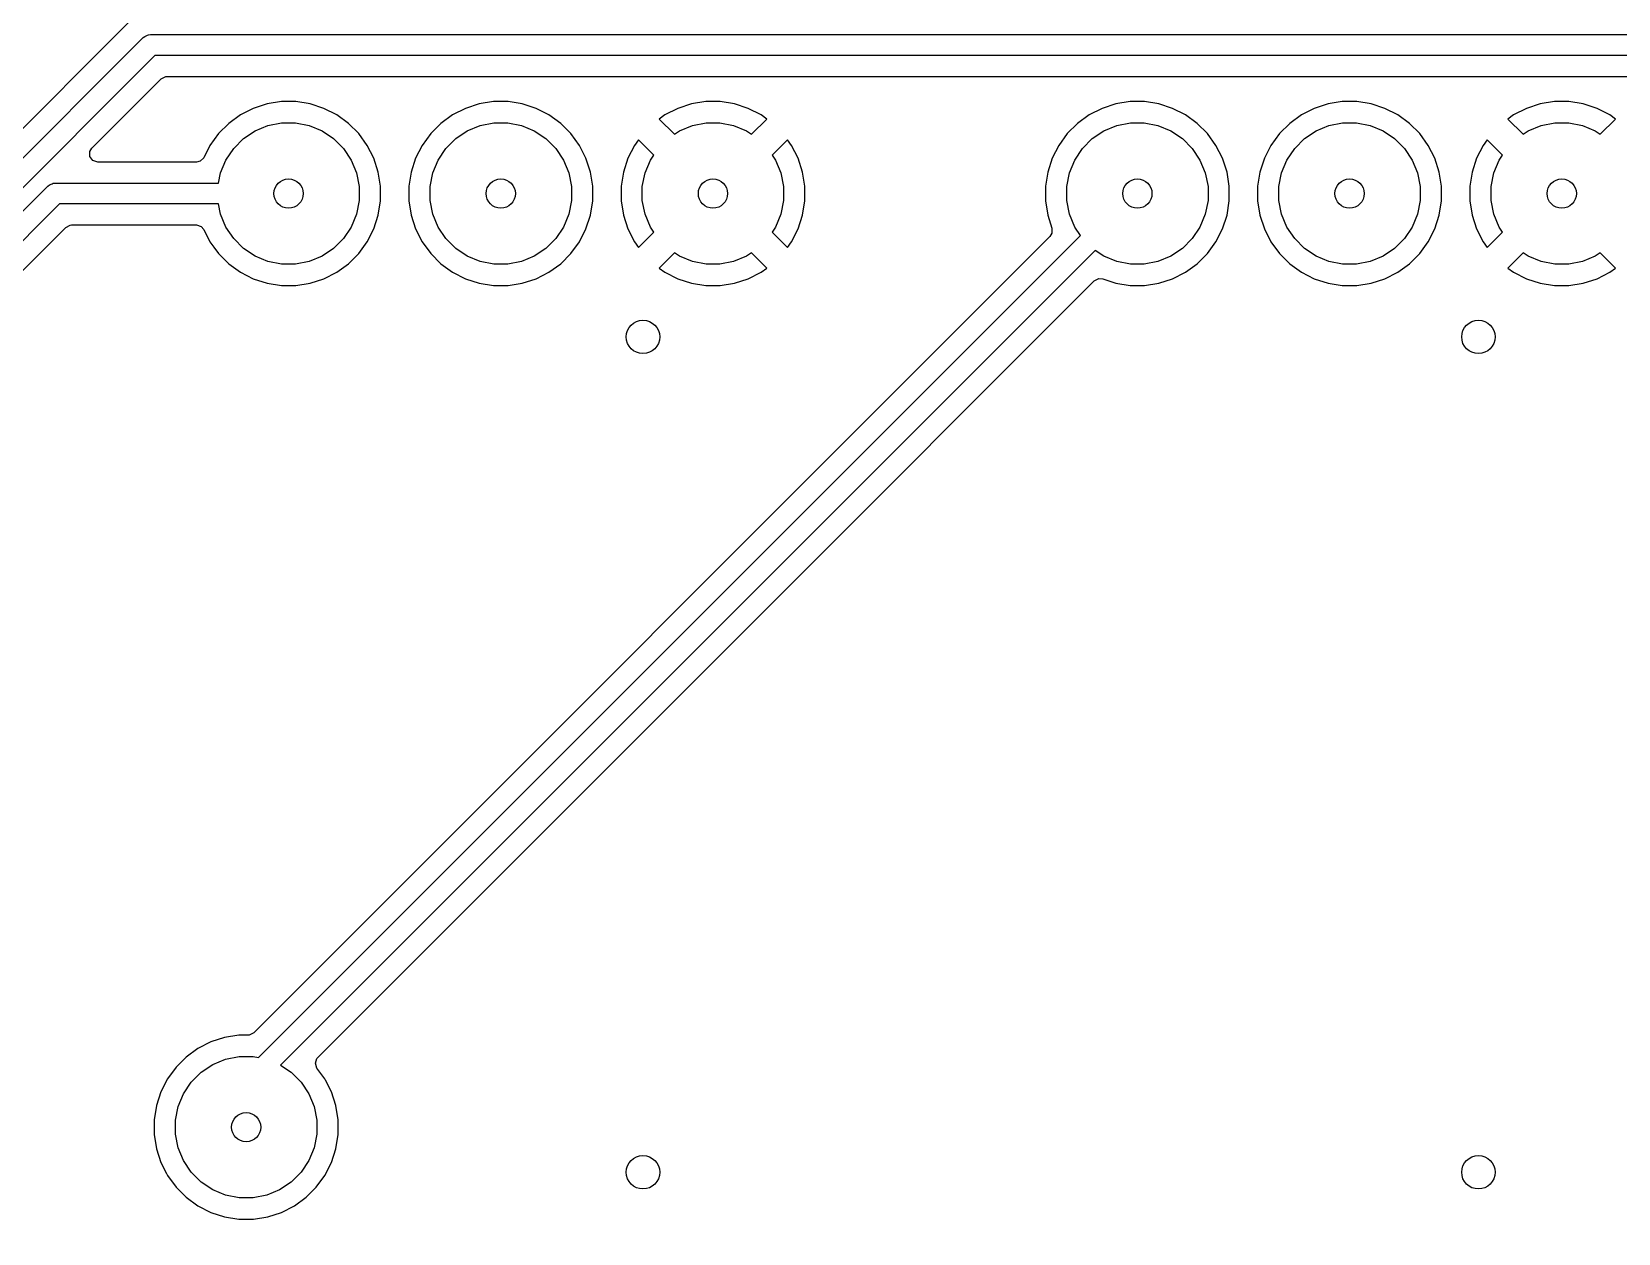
# Model space of a CAD drawing. Extents: x 0 to 130, y -140 to 0.
# Drawn here: x 60.18 to 79.17, y -90.73 to -76.35 of the extents above; entities that cross this region are included whole.
import ezdxf

# ---------------------------------------------------------------- set-up
doc = ezdxf.new("R2010")
doc.units = 0
doc.layers.add('BLACK', color=7, linetype='CONTINUOUS')

msp = doc.modelspace()

# ---------------------------------------------------------------- linework, layer by layer
at = {"layer": 'BLACK', "linetype": 'CONTINUOUS'}
for p, q in [((61.375041, -76.205526), (47.595063, -89.985504)), ((47.669828, -90.265), (61.517216, -76.417612)), ((61.517216, -76.417612), (61.536152, -76.402071)), ((61.536152, -76.402071), (61.536158, -76.402066)), ((61.536158, -76.402066), (61.568019, -76.388868)), ((61.568019, -76.388868), (61.581217, -76.383402)), ((61.581217, -76.383402), (61.581218, -76.383402)), ((61.581218, -76.383402), (61.605604, -76.381)), ((61.605604, -76.381), (97.294, -76.381)), ((61.65738, -76.631), (47.809992, -90.478388)), ((97.242224, -76.631), (61.65738, -76.631)), ((60.903145, -77.739496), (61.732145, -76.910496)), ((61.732145, -76.910496), (61.786662, -76.882719)), ((61.786662, -76.882719), (61.802149, -76.8815)), ((61.802149, -76.8815), (97.097455, -76.8815)), ((62.835558, -77.264125), (62.681214, -77.342766)), ((62.835561, -77.264123), (62.835558, -77.264125)), ((63.000293, -77.210598), (62.835561, -77.264123)), ((63.000297, -77.210597), (63.000293, -77.210598)), ((63.171386, -77.1835), (63.000297, -77.210597)), ((63.171389, -77.1835), (63.171386, -77.1835)), ((63.344611, -77.1835), (63.171389, -77.1835)), ((63.344614, -77.1835), (63.344611, -77.1835)), ((63.515702, -77.210597), (63.344614, -77.1835)), ((63.515706, -77.210598), (63.515702, -77.210597)), ((63.680438, -77.264123), (63.515706, -77.210598)), ((63.680441, -77.264125), (63.680438, -77.264123)), ((63.834785, -77.342766), (63.680441, -77.264125)), ((65.375558, -77.264125), (65.221214, -77.342766)), ((65.375561, -77.264123), (65.375558, -77.264125)), ((65.540293, -77.210598), (65.375561, -77.264123)), ((65.540297, -77.210597), (65.540293, -77.210598)), ((65.711386, -77.1835), (65.540297, -77.210597)), ((65.711389, -77.1835), (65.711386, -77.1835)), ((65.884611, -77.1835), (65.711389, -77.1835)), ((65.884614, -77.1835), (65.884611, -77.1835)), ((66.055702, -77.210597), (65.884614, -77.1835)), ((66.055706, -77.210598), (66.055702, -77.210597)), ((66.220438, -77.264123), (66.055706, -77.210598)), ((66.220441, -77.264125), (66.220438, -77.264123)), ((66.374785, -77.342766), (66.220441, -77.264125)), ((67.915751, -77.264588), (67.761473, -77.343196)), ((68.08042, -77.211084), (67.915751, -77.264588)), ((68.251425, -77.184), (68.08042, -77.211084)), ((68.424575, -77.184), (68.251425, -77.184)), ((68.595579, -77.211084), (68.424575, -77.184)), ((68.760248, -77.264588), (68.595579, -77.211084)), ((68.914523, -77.343195), (68.760248, -77.264588)), ((72.995558, -77.264125), (72.841214, -77.342766)), ((72.995561, -77.264123), (72.995558, -77.264125)), ((73.160293, -77.210598), (72.995561, -77.264123)), ((73.160297, -77.210597), (73.160293, -77.210598)), ((73.331386, -77.1835), (73.160297, -77.210597)), ((73.331389, -77.1835), (73.331386, -77.1835)), ((73.504611, -77.1835), (73.331389, -77.1835)), ((73.504614, -77.1835), (73.504611, -77.1835)), ((73.675702, -77.210597), (73.504614, -77.1835)), ((73.675706, -77.210598), (73.675702, -77.210597)), ((73.840438, -77.264123), (73.675706, -77.210598)), ((73.840441, -77.264125), (73.840438, -77.264123)), ((73.994785, -77.342766), (73.840441, -77.264125)), ((75.535558, -77.264125), (75.381214, -77.342766)), ((75.535561, -77.264123), (75.535558, -77.264125)), ((75.700293, -77.210598), (75.535561, -77.264123)), ((75.700297, -77.210597), (75.700293, -77.210598)), ((75.871386, -77.1835), (75.700297, -77.210597)), ((75.871389, -77.1835), (75.871386, -77.1835)), ((76.044611, -77.1835), (75.871389, -77.1835)), ((76.044614, -77.1835), (76.044611, -77.1835)), ((76.215702, -77.210597), (76.044614, -77.1835)), ((76.215706, -77.210598), (76.215702, -77.210597)), ((76.380438, -77.264123), (76.215706, -77.210598)), ((76.380441, -77.264125), (76.380438, -77.264123)), ((76.534785, -77.342766), (76.380441, -77.264125)), ((78.075751, -77.264588), (77.921473, -77.343196)), ((78.24042, -77.211084), (78.075751, -77.264588)), ((78.411425, -77.184), (78.24042, -77.211084)), ((78.584575, -77.184), (78.411425, -77.184)), ((78.755579, -77.211084), (78.584575, -77.184)), ((78.920248, -77.264588), (78.755579, -77.211084)), ((79.074523, -77.343195), (78.920248, -77.264588)), ((62.541073, -77.444585), (62.418585, -77.567073)), ((62.681214, -77.342766), (62.541073, -77.444585)), ((62.857313, -77.534367), (63.011258, -77.470601)), ((63.011258, -77.470601), (63.174685, -77.438093)), ((63.174685, -77.438093), (63.341315, -77.438093)), ((63.341315, -77.438093), (63.504742, -77.470601)), ((63.504742, -77.470601), (63.658687, -77.534367)), ((63.834787, -77.342767), (63.834785, -77.342766)), ((63.834788, -77.342768), (63.834787, -77.342767)), ((63.974928, -77.444586), (63.834788, -77.342768)), ((64.097414, -77.567072), (63.974928, -77.444586)), ((65.081073, -77.444585), (64.958585, -77.567073)), ((65.221214, -77.342766), (65.081073, -77.444585)), ((65.397313, -77.534367), (65.551258, -77.470601)), ((65.551258, -77.470601), (65.714685, -77.438093)), ((65.714685, -77.438093), (65.881315, -77.438093)), ((65.881315, -77.438093), (66.044742, -77.470601)), ((66.044742, -77.470601), (66.198687, -77.534367)), ((66.374787, -77.342767), (66.374785, -77.342766)), ((66.374788, -77.342768), (66.374787, -77.342767)), ((66.514928, -77.444586), (66.374788, -77.342768)), ((66.637414, -77.567072), (66.514928, -77.444586)), ((67.761473, -77.343196), (67.693829, -77.392341)), ((67.693829, -77.392341), (67.876493, -77.575005)), ((67.937313, -77.534367), (68.091258, -77.470601)), ((68.091258, -77.470601), (68.254685, -77.438093)), ((68.254685, -77.438093), (68.421315, -77.438093)), ((68.421315, -77.438093), (68.584742, -77.470601)), ((68.584742, -77.470601), (68.738687, -77.534367)), ((68.799505, -77.575004), (68.982169, -77.392341)), ((68.982169, -77.392341), (68.914523, -77.343195)), ((72.701073, -77.444585), (72.578585, -77.567073)), ((72.841214, -77.342766), (72.701073, -77.444585)), ((73.017313, -77.534367), (73.171258, -77.470601)), ((73.171258, -77.470601), (73.334685, -77.438093)), ((73.334685, -77.438093), (73.501315, -77.438093)), ((73.501315, -77.438093), (73.664742, -77.470601)), ((73.664742, -77.470601), (73.818687, -77.534367)), ((73.994787, -77.342767), (73.994785, -77.342766)), ((73.994788, -77.342768), (73.994787, -77.342767)), ((74.134928, -77.444586), (73.994788, -77.342768)), ((74.257414, -77.567072), (74.134928, -77.444586)), ((75.241073, -77.444585), (75.118585, -77.567073)), ((75.381214, -77.342766), (75.241073, -77.444585)), ((75.557313, -77.534367), (75.711258, -77.470601)), ((75.711258, -77.470601), (75.874685, -77.438093)), ((75.874685, -77.438093), (76.041315, -77.438093)), ((76.041315, -77.438093), (76.204742, -77.470601)), ((76.204742, -77.470601), (76.358687, -77.534367)), ((76.534787, -77.342767), (76.534785, -77.342766)), ((76.534788, -77.342768), (76.534787, -77.342767)), ((76.674928, -77.444586), (76.534788, -77.342768)), ((76.797414, -77.567072), (76.674928, -77.444586)), ((77.921473, -77.343196), (77.853829, -77.392341)), ((77.853829, -77.392341), (78.036493, -77.575005)), ((78.097313, -77.534367), (78.251258, -77.470601)), ((78.251258, -77.470601), (78.414685, -77.438093)), ((78.414685, -77.438093), (78.581315, -77.438093)), ((78.581315, -77.438093), (78.744742, -77.470601)), ((78.744742, -77.470601), (78.898687, -77.534367)), ((78.959505, -77.575004), (79.142169, -77.392341)), ((79.142169, -77.392341), (79.074523, -77.343195)), ((62.418585, -77.567073), (62.316766, -77.707213)), ((62.600941, -77.744766), (62.718766, -77.626941)), ((62.718766, -77.626941), (62.857313, -77.534367)), ((63.658687, -77.534367), (63.797234, -77.626941)), ((63.797234, -77.626941), (63.915059, -77.744766)), ((64.199232, -77.707212), (64.097414, -77.567072)), ((64.958585, -77.567073), (64.856766, -77.707214)), ((65.140941, -77.744766), (65.258766, -77.626941)), ((65.258766, -77.626941), (65.397313, -77.534367)), ((66.198687, -77.534367), (66.337234, -77.626941)), ((66.337234, -77.626941), (66.455059, -77.744766)), ((66.739232, -77.707212), (66.637414, -77.567072)), ((67.44634, -77.639829), (67.397196, -77.707473)), ((67.629005, -77.822493), (67.44634, -77.639829)), ((67.876493, -77.575005), (67.937313, -77.534367)), ((68.738687, -77.534367), (68.799505, -77.575004)), ((69.229657, -77.639829), (69.046993, -77.822491)), ((69.278801, -77.707471), (69.229657, -77.639829)), ((72.578585, -77.567073), (72.476766, -77.707214)), ((72.760941, -77.744766), (72.878766, -77.626941)), ((72.878766, -77.626941), (73.017313, -77.534367)), ((73.818687, -77.534367), (73.957234, -77.626941)), ((73.957234, -77.626941), (74.075059, -77.744766)), ((74.359232, -77.707212), (74.257414, -77.567072)), ((75.118585, -77.567073), (75.016766, -77.707214)), ((75.300941, -77.744766), (75.418766, -77.626941)), ((75.418766, -77.626941), (75.557313, -77.534367)), ((76.358687, -77.534367), (76.497234, -77.626941)), ((76.497234, -77.626941), (76.615059, -77.744766)), ((76.899232, -77.707212), (76.797414, -77.567072)), ((77.60634, -77.639829), (77.557196, -77.707473)), ((77.789005, -77.822493), (77.60634, -77.639829)), ((78.036493, -77.575005), (78.097313, -77.534367)), ((78.898687, -77.534367), (78.959505, -77.575004)), ((60.878994, -77.778907), (60.903145, -77.739496)), ((60.878994, -77.840093), (60.878994, -77.778907)), ((60.914958, -77.889593), (60.878994, -77.840093)), ((62.24175, -77.854445), (62.198486, -77.897709)), ((62.316766, -77.707213), (62.24175, -77.854445)), ((62.508367, -77.883313), (62.600941, -77.744766)), ((63.915059, -77.744766), (64.007633, -77.883313)), ((64.277873, -77.861555), (64.199232, -77.707212)), ((64.277873, -77.861557), (64.277873, -77.861555)), ((64.277874, -77.861558), (64.277873, -77.861557)), ((64.277876, -77.861561), (64.277874, -77.861558)), ((64.331401, -78.026293), (64.277876, -77.861561)), ((64.778123, -77.861561), (64.724598, -78.026293)), ((64.778125, -77.861558), (64.778123, -77.861561)), ((64.856766, -77.707214), (64.778125, -77.861558)), ((65.048367, -77.883313), (65.140941, -77.744766)), ((66.455059, -77.744766), (66.547633, -77.883313)), ((66.817873, -77.861555), (66.739232, -77.707212)), ((66.817873, -77.861557), (66.817873, -77.861555)), ((66.817874, -77.861558), (66.817873, -77.861557)), ((66.817876, -77.861561), (66.817874, -77.861558)), ((66.871401, -78.026293), (66.817876, -77.861561)), ((67.318588, -77.861751), (67.265084, -78.02642)), ((67.397196, -77.707473), (67.318588, -77.861751)), ((67.588367, -77.883313), (67.629005, -77.822493)), ((69.046993, -77.822491), (69.087633, -77.883313)), ((69.278804, -77.707475), (69.278801, -77.707471)), ((69.357411, -77.861751), (69.278804, -77.707475)), ((69.410915, -78.02642), (69.357411, -77.861751)), ((72.398123, -77.861561), (72.344598, -78.026293)), ((72.398125, -77.861558), (72.398123, -77.861561)), ((72.476766, -77.707214), (72.398125, -77.861558)), ((72.668367, -77.883313), (72.760941, -77.744766)), ((74.075059, -77.744766), (74.167633, -77.883313)), ((74.437873, -77.861555), (74.359232, -77.707212)), ((74.437873, -77.861557), (74.437873, -77.861555)), ((74.437874, -77.861558), (74.437873, -77.861557)), ((74.437876, -77.861561), (74.437874, -77.861558)), ((74.491401, -78.026293), (74.437876, -77.861561)), ((74.938123, -77.861561), (74.884598, -78.026293)), ((74.938125, -77.861558), (74.938123, -77.861561)), ((75.016766, -77.707214), (74.938125, -77.861558)), ((75.208367, -77.883313), (75.300941, -77.744766)), ((76.615059, -77.744766), (76.707633, -77.883313)), ((76.977873, -77.861555), (76.899232, -77.707212)), ((76.977873, -77.861557), (76.977873, -77.861555)), ((76.977874, -77.861558), (76.977873, -77.861557)), ((76.977876, -77.861561), (76.977874, -77.861558)), ((77.031401, -78.026293), (76.977876, -77.861561)), ((77.478588, -77.861751), (77.425084, -78.02642)), ((77.557196, -77.707473), (77.478588, -77.861751)), ((77.748367, -77.883313), (77.789005, -77.822493)), ((60.973149, -77.9085), (60.914958, -77.889593)), ((62.15354, -77.9085), (60.973149, -77.9085)), ((62.198486, -77.897709), (62.15354, -77.9085)), ((62.420385, -78.159), (62.444601, -78.037258)), ((62.444601, -78.037258), (62.508367, -77.883313)), ((64.007633, -77.883313), (64.071399, -78.037258)), ((64.071399, -78.037258), (64.103907, -78.200685)), ((64.331402, -78.026297), (64.331401, -78.026293)), ((64.3585, -78.197385), (64.331402, -78.026297)), ((64.724597, -78.026297), (64.6975, -78.197385)), ((64.724598, -78.026293), (64.724597, -78.026297)), ((64.952093, -78.200685), (64.984601, -78.037258)), ((64.984601, -78.037258), (65.048367, -77.883313)), ((66.547633, -77.883313), (66.611399, -78.037258)), ((66.611399, -78.037258), (66.643907, -78.200685)), ((66.871402, -78.026297), (66.871401, -78.026293)), ((66.8985, -78.197385), (66.871402, -78.026297)), ((67.265084, -78.02642), (67.238, -78.197424)), ((67.492093, -78.200685), (67.524601, -78.037258)), ((67.524601, -78.037258), (67.588367, -77.883313)), ((69.087633, -77.883313), (69.151399, -78.037258)), ((69.151399, -78.037258), (69.183907, -78.200685)), ((69.438, -78.197424), (69.410915, -78.02642)), ((72.344597, -78.026297), (72.3175, -78.197385)), ((72.344598, -78.026293), (72.344597, -78.026297)), ((72.572093, -78.200685), (72.604601, -78.037258)), ((72.604601, -78.037258), (72.668367, -77.883313)), ((74.167633, -77.883313), (74.231399, -78.037258)), ((74.231399, -78.037258), (74.263907, -78.200685)), ((74.491402, -78.026297), (74.491401, -78.026293)), ((74.5185, -78.197385), (74.491402, -78.026297)), ((74.884597, -78.026297), (74.8575, -78.197385)), ((74.884598, -78.026293), (74.884597, -78.026297)), ((75.112093, -78.200685), (75.144601, -78.037258)), ((75.144601, -78.037258), (75.208367, -77.883313)), ((76.707633, -77.883313), (76.771399, -78.037258)), ((76.771399, -78.037258), (76.803907, -78.200685)), ((77.031402, -78.026297), (77.031401, -78.026293)), ((77.0585, -78.197385), (77.031402, -78.026297)), ((77.425084, -78.02642), (77.398, -78.197424)), ((77.652093, -78.200685), (77.684601, -78.037258)), ((77.684601, -78.037258), (77.748367, -77.883313)), ((47.026424, -91.5448), (60.375612, -78.195612)), ((60.375612, -78.195612), (60.394548, -78.180071)), ((60.394548, -78.180071), (60.394554, -78.180066)), ((60.394554, -78.180066), (60.426415, -78.166868)), ((60.426415, -78.166868), (60.439613, -78.161402)), ((60.439613, -78.161402), (60.439614, -78.161402)), ((60.439614, -78.161402), (60.464, -78.159)), ((60.464, -78.159), (62.420385, -78.159)), ((64.103907, -78.200685), (64.103907, -78.367315)), ((64.3585, -78.370614), (64.3585, -78.197385)), ((64.6975, -78.197385), (64.6975, -78.370614)), ((64.952093, -78.367315), (64.952093, -78.200685)), ((66.643907, -78.200685), (66.643907, -78.367315)), ((66.8985, -78.197424), (66.8985, -78.197385)), ((66.8985, -78.370614), (66.8985, -78.197424)), ((67.238, -78.197424), (67.238, -78.370575)), ((67.492093, -78.367315), (67.492093, -78.200685)), ((69.183907, -78.200685), (69.183907, -78.367315)), ((69.438, -78.370575), (69.438, -78.197424)), ((72.3175, -78.197385), (72.3175, -78.370614)), ((72.572093, -78.367315), (72.572093, -78.200685)), ((74.263907, -78.200685), (74.263907, -78.367315)), ((74.5185, -78.370614), (74.5185, -78.197385)), ((74.8575, -78.197385), (74.8575, -78.370614)), ((75.112093, -78.367315), (75.112093, -78.200685)), ((76.803907, -78.200685), (76.803907, -78.367315)), ((77.0585, -78.197424), (77.0585, -78.197385)), ((77.0585, -78.370614), (77.0585, -78.197424)), ((77.398, -78.197424), (77.398, -78.370575)), ((77.652093, -78.367315), (77.652093, -78.200685)), ((60.515776, -78.409), (47.166588, -91.758188)), ((62.420385, -78.409), (60.515776, -78.409)), ((62.444601, -78.530742), (62.420385, -78.409)), ((64.103907, -78.367315), (64.071399, -78.530742)), ((64.331402, -78.541702), (64.3585, -78.370614)), ((64.6975, -78.370614), (64.724597, -78.541702)), ((64.984601, -78.530742), (64.952093, -78.367315)), ((66.643907, -78.367315), (66.611399, -78.530742)), ((66.871402, -78.541702), (66.8985, -78.370614)), ((67.238, -78.370575), (67.265084, -78.541579)), ((67.524601, -78.530742), (67.492093, -78.367315)), ((69.183907, -78.367315), (69.151399, -78.530742)), ((69.410915, -78.541579), (69.438, -78.370575)), ((72.3175, -78.370614), (72.344597, -78.541698)), ((72.604601, -78.530742), (72.572093, -78.367315)), ((74.263907, -78.367315), (74.231399, -78.530742)), ((74.491402, -78.541702), (74.5185, -78.370614)), ((74.8575, -78.370614), (74.884597, -78.541702)), ((75.144601, -78.530742), (75.112093, -78.367315)), ((76.803907, -78.367315), (76.771399, -78.530742)), ((77.031402, -78.541702), (77.0585, -78.370614)), ((77.398, -78.370575), (77.425084, -78.541579)), ((77.684601, -78.530742), (77.652093, -78.367315)), ((62.508367, -78.684687), (62.444601, -78.530742)), ((64.071399, -78.530742), (64.007633, -78.684687)), ((64.277876, -78.706438), (64.331401, -78.541706)), ((64.331401, -78.541706), (64.331402, -78.541702)), ((64.724597, -78.541702), (64.724598, -78.541706)), ((64.724598, -78.541706), (64.778123, -78.706438)), ((65.048367, -78.684687), (64.984601, -78.530742)), ((66.611399, -78.530742), (66.547633, -78.684687)), ((66.817876, -78.706438), (66.871401, -78.541706)), ((66.871401, -78.541706), (66.871402, -78.541702)), ((67.265084, -78.541579), (67.318588, -78.706248)), ((67.588367, -78.684687), (67.524601, -78.530742)), ((69.151399, -78.530742), (69.087633, -78.684687)), ((69.357411, -78.706248), (69.410915, -78.541579)), ((72.344597, -78.541698), (72.39566, -78.698855)), ((72.668367, -78.684687), (72.604601, -78.530742)), ((74.231399, -78.530742), (74.167633, -78.684687)), ((74.437876, -78.706438), (74.491401, -78.541706)), ((74.491401, -78.541706), (74.491402, -78.541702)), ((74.884597, -78.541702), (74.884598, -78.541706)), ((74.884598, -78.541706), (74.938123, -78.706438)), ((75.208367, -78.684687), (75.144601, -78.530742)), ((76.771399, -78.530742), (76.707633, -78.684687)), ((76.977876, -78.706438), (77.031401, -78.541706)), ((77.031401, -78.541706), (77.031402, -78.541702)), ((77.425084, -78.541579), (77.478588, -78.706248)), ((77.748367, -78.684687), (77.684601, -78.530742)), ((49.905652, -89.373385), (60.590541, -78.688496)), ((60.590541, -78.688496), (60.645058, -78.660719)), ((60.645058, -78.660719), (60.660545, -78.6595)), ((60.660545, -78.6595), (62.15354, -78.6595)), ((62.15354, -78.6595), (62.211731, -78.678407)), ((62.211731, -78.678407), (62.24175, -78.713555)), ((62.24175, -78.713555), (62.316766, -78.860786)), ((62.600941, -78.823234), (62.508367, -78.684687)), ((72.371509, -78.799452), (62.840459, -88.330504)), ((62.89822, -88.627003), (72.737328, -78.787894)), ((64.007633, -78.684687), (63.915059, -78.823234)), ((64.199232, -78.860788), (64.277873, -78.706445)), ((64.277873, -78.706445), (64.277874, -78.70644)), ((64.277874, -78.70644), (64.277876, -78.706438)), ((64.778123, -78.706438), (64.778125, -78.706441)), ((64.778125, -78.706441), (64.778126, -78.706444)), ((64.778126, -78.706444), (64.778127, -78.706445)), ((64.778127, -78.706445), (64.856768, -78.860788)), ((65.140941, -78.823234), (65.048367, -78.684687)), ((66.547633, -78.684687), (66.455059, -78.823234)), ((66.739232, -78.860788), (66.817873, -78.706445)), ((66.817873, -78.706445), (66.817874, -78.70644)), ((66.817874, -78.70644), (66.817876, -78.706438)), ((67.318588, -78.706248), (67.397195, -78.860523)), ((67.446341, -78.928169), (67.629004, -78.745505)), ((67.629004, -78.745505), (67.588367, -78.684687)), ((69.087633, -78.684687), (69.046994, -78.745506)), ((69.046994, -78.745506), (69.229657, -78.928169)), ((69.278805, -78.860522), (69.357411, -78.706248)), ((72.39566, -78.760041), (72.371509, -78.799452)), ((72.39566, -78.698855), (72.39566, -78.760041)), ((72.737328, -78.787894), (72.668367, -78.684687)), ((74.167633, -78.684687), (74.075059, -78.823234)), ((74.359232, -78.860788), (74.437873, -78.706445)), ((74.437873, -78.706445), (74.437874, -78.70644)), ((74.437874, -78.70644), (74.437876, -78.706438)), ((74.938123, -78.706438), (74.938125, -78.706441)), ((74.938125, -78.706441), (74.938126, -78.706444)), ((74.938126, -78.706444), (74.938127, -78.706445)), ((74.938127, -78.706445), (75.016768, -78.860788)), ((75.300941, -78.823234), (75.208367, -78.684687)), ((76.707633, -78.684687), (76.615059, -78.823234)), ((76.899232, -78.860788), (76.977873, -78.706445)), ((76.977873, -78.706445), (76.977874, -78.70644)), ((76.977874, -78.70644), (76.977876, -78.706438)), ((77.478588, -78.706248), (77.557195, -78.860523)), ((77.606341, -78.928169), (77.789004, -78.745505)), ((77.789004, -78.745505), (77.748367, -78.684687)), ((62.316766, -78.860786), (62.363499, -78.925108)), ((62.363499, -78.925108), (62.418586, -79.000928)), ((62.418586, -79.000928), (62.541072, -79.123414)), ((62.718766, -78.941059), (62.600941, -78.823234)), ((62.857313, -79.033633), (62.718766, -78.941059)), ((72.914105, -78.964671), (63.16131, -88.717465)), ((63.797234, -78.941059), (63.658687, -79.033633)), ((63.915059, -78.823234), (63.797234, -78.941059)), ((63.974928, -79.123414), (64.097414, -79.000928)), ((64.097414, -79.000928), (64.199232, -78.860788)), ((64.856768, -78.860788), (64.958586, -79.000928)), ((64.958586, -79.000928), (65.081072, -79.123414)), ((65.258766, -78.941059), (65.140941, -78.823234)), ((65.397313, -79.033633), (65.258766, -78.941059)), ((66.337234, -78.941059), (66.198687, -79.033633)), ((66.455059, -78.823234), (66.337234, -78.941059)), ((66.514928, -79.123414), (66.637414, -79.000928)), ((66.637414, -79.000928), (66.739232, -78.860788)), ((67.397195, -78.860523), (67.446341, -78.928169)), ((67.876491, -78.992993), (67.693829, -79.175657)), ((67.937313, -79.033633), (67.876491, -78.992993)), ((68.799506, -78.992994), (68.738687, -79.033633)), ((68.982169, -79.175657), (68.799506, -78.992994)), ((69.229657, -78.928169), (69.278805, -78.860522)), ((73.017313, -79.033633), (72.914105, -78.964671)), ((73.957234, -78.941059), (73.818687, -79.033633)), ((74.075059, -78.823234), (73.957234, -78.941059)), ((74.134928, -79.123414), (74.257414, -79.000928)), ((74.257414, -79.000928), (74.359232, -78.860788)), ((75.016768, -78.860788), (75.118586, -79.000928)), ((75.118586, -79.000928), (75.241072, -79.123414)), ((75.418766, -78.941059), (75.300941, -78.823234)), ((75.557313, -79.033633), (75.418766, -78.941059)), ((76.497234, -78.941059), (76.358687, -79.033633)), ((76.615059, -78.823234), (76.497234, -78.941059)), ((76.674928, -79.123414), (76.797414, -79.000928)), ((76.797414, -79.000928), (76.899232, -78.860788)), ((77.557195, -78.860523), (77.606341, -78.928169)), ((78.036491, -78.992993), (77.853829, -79.175657)), ((78.097313, -79.033633), (78.036491, -78.992993)), ((78.959506, -78.992994), (78.898687, -79.033633)), ((79.142169, -79.175657), (78.959506, -78.992994)), ((62.541072, -79.123414), (62.681212, -79.225232)), ((63.011258, -79.097399), (62.857313, -79.033633)), ((63.174685, -79.129907), (63.011258, -79.097399)), ((63.341315, -79.129907), (63.174685, -79.129907)), ((63.504742, -79.097399), (63.341315, -79.129907)), ((63.658687, -79.033633), (63.504742, -79.097399)), ((63.834788, -79.225232), (63.974928, -79.123414)), ((65.081072, -79.123414), (65.221212, -79.225232)), ((65.551258, -79.097399), (65.397313, -79.033633)), ((65.714685, -79.129907), (65.551258, -79.097399)), ((65.881315, -79.129907), (65.714685, -79.129907)), ((66.044742, -79.097399), (65.881315, -79.129907)), ((66.198687, -79.033633), (66.044742, -79.097399)), ((66.374788, -79.225232), (66.514928, -79.123414)), ((67.693829, -79.175657), (67.761471, -79.224801)), ((68.091258, -79.097399), (67.937313, -79.033633)), ((68.254685, -79.129907), (68.091258, -79.097399)), ((68.421315, -79.129907), (68.254685, -79.129907)), ((68.584742, -79.097399), (68.421315, -79.129907)), ((68.738687, -79.033633), (68.584742, -79.097399)), ((68.914522, -79.224805), (68.982169, -79.175657)), ((73.171258, -79.097399), (73.017313, -79.033633)), ((73.334685, -79.129907), (73.171258, -79.097399)), ((73.501315, -79.129907), (73.334685, -79.129907)), ((73.664742, -79.097399), (73.501315, -79.129907)), ((73.818687, -79.033633), (73.664742, -79.097399)), ((73.994788, -79.225232), (74.134928, -79.123414)), ((75.241072, -79.123414), (75.381212, -79.225232)), ((75.711258, -79.097399), (75.557313, -79.033633)), ((75.874685, -79.129907), (75.711258, -79.097399)), ((76.041315, -79.129907), (75.874685, -79.129907)), ((76.204742, -79.097399), (76.041315, -79.129907)), ((76.358687, -79.033633), (76.204742, -79.097399)), ((76.534788, -79.225232), (76.674928, -79.123414)), ((77.853829, -79.175657), (77.921471, -79.224801)), ((78.251258, -79.097399), (78.097313, -79.033633)), ((78.414685, -79.129907), (78.251258, -79.097399)), ((78.581315, -79.129907), (78.414685, -79.129907)), ((78.744742, -79.097399), (78.581315, -79.129907)), ((78.898687, -79.033633), (78.744742, -79.097399)), ((79.074522, -79.224805), (79.142169, -79.175657)), ((62.681212, -79.225232), (62.835555, -79.303873)), ((62.835555, -79.303873), (62.835557, -79.303873)), ((62.835557, -79.303873), (62.835558, -79.303874)), ((62.835558, -79.303874), (62.835561, -79.303876)), ((62.835561, -79.303876), (63.000293, -79.357401)), ((63.000293, -79.357401), (63.000297, -79.357402)), ((63.000297, -79.357402), (63.171386, -79.3845)), ((63.171386, -79.3845), (63.171389, -79.3845)), ((63.171389, -79.3845), (63.344614, -79.3845)), ((63.344614, -79.3845), (63.515702, -79.357402)), ((63.515702, -79.357402), (63.515706, -79.357401)), ((63.515706, -79.357401), (63.680438, -79.303876)), ((63.680438, -79.303876), (63.68044, -79.303874)), ((63.68044, -79.303874), (63.680445, -79.303873)), ((63.680445, -79.303873), (63.834788, -79.225232)), ((65.221212, -79.225232), (65.375555, -79.303873)), ((65.375555, -79.303873), (65.375557, -79.303873)), ((65.375557, -79.303873), (65.375558, -79.303874)), ((65.375558, -79.303874), (65.375561, -79.303876)), ((65.375561, -79.303876), (65.540293, -79.357401)), ((65.540293, -79.357401), (65.540297, -79.357402)), ((65.540297, -79.357402), (65.711386, -79.3845)), ((65.711386, -79.3845), (65.711389, -79.3845)), ((65.711389, -79.3845), (65.884614, -79.3845)), ((65.884614, -79.3845), (66.055702, -79.357402)), ((66.055702, -79.357402), (66.055706, -79.357401)), ((66.055706, -79.357401), (66.220438, -79.303876)), ((66.220438, -79.303876), (66.22044, -79.303874)), ((66.22044, -79.303874), (66.220445, -79.303873)), ((66.220445, -79.303873), (66.374788, -79.225232)), ((67.761471, -79.224801), (67.761475, -79.224804)), ((67.761475, -79.224804), (67.915751, -79.303411)), ((67.915751, -79.303411), (68.08042, -79.356915)), ((68.08042, -79.356915), (68.251425, -79.384)), ((68.251425, -79.384), (68.424575, -79.384)), ((68.424575, -79.384), (68.595579, -79.356915)), ((68.595579, -79.356915), (68.760248, -79.303411)), ((68.760248, -79.303411), (68.914522, -79.224805)), ((68.98105, -83.251985), (72.902548, -79.330487)), ((72.902548, -79.330487), (72.957063, -79.302712)), ((72.957063, -79.302712), (73.003143, -79.306339)), ((73.003143, -79.306339), (73.160293, -79.357401)), ((73.160293, -79.357401), (73.160297, -79.357402)), ((73.160297, -79.357402), (73.331386, -79.3845)), ((73.331386, -79.3845), (73.331389, -79.3845)), ((73.331389, -79.3845), (73.504614, -79.3845)), ((73.504614, -79.3845), (73.675702, -79.357402)), ((73.675702, -79.357402), (73.675706, -79.357401)), ((73.675706, -79.357401), (73.840438, -79.303876)), ((73.840438, -79.303876), (73.84044, -79.303874)), ((73.84044, -79.303874), (73.840445, -79.303873)), ((73.840445, -79.303873), (73.994788, -79.225232)), ((75.381212, -79.225232), (75.535555, -79.303873)), ((75.535555, -79.303873), (75.535557, -79.303873)), ((75.535557, -79.303873), (75.535558, -79.303874)), ((75.535558, -79.303874), (75.535561, -79.303876)), ((75.535561, -79.303876), (75.700293, -79.357401)), ((75.700293, -79.357401), (75.700297, -79.357402)), ((75.700297, -79.357402), (75.871386, -79.3845)), ((75.871386, -79.3845), (75.871389, -79.3845)), ((75.871389, -79.3845), (76.044614, -79.3845)), ((76.044614, -79.3845), (76.215702, -79.357402)), ((76.215702, -79.357402), (76.215706, -79.357401)), ((76.215706, -79.357401), (76.380438, -79.303876)), ((76.380438, -79.303876), (76.38044, -79.303874)), ((76.38044, -79.303874), (76.380445, -79.303873)), ((76.380445, -79.303873), (76.534788, -79.225232)), ((77.921471, -79.224801), (77.921475, -79.224804)), ((77.921475, -79.224804), (78.075751, -79.303411)), ((78.075751, -79.303411), (78.24042, -79.356915)), ((78.24042, -79.356915), (78.411425, -79.384)), ((78.411425, -79.384), (78.584575, -79.384)), ((78.584575, -79.384), (78.755579, -79.356915)), ((78.755579, -79.356915), (78.920248, -79.303411)), ((78.920248, -79.303411), (79.074522, -79.224805)), ((63.607347, -88.625688), (68.98105, -83.251985)), ((62.327558, -88.440125), (62.173214, -88.518766)), ((62.327561, -88.440123), (62.327558, -88.440125)), ((62.492293, -88.386598), (62.327561, -88.440123)), ((62.492297, -88.386597), (62.492293, -88.386598)), ((62.663386, -88.3595), (62.492297, -88.386597)), ((62.770455, -88.3595), (62.663386, -88.3595)), ((62.785942, -88.358281), (62.770455, -88.3595)), ((62.840459, -88.330504), (62.785942, -88.358281)), ((62.033073, -88.620585), (61.910585, -88.743073)), ((62.173214, -88.518766), (62.033073, -88.620585)), ((62.349313, -88.710367), (62.503258, -88.646601)), ((62.503258, -88.646601), (62.666685, -88.614093)), ((62.666685, -88.614093), (62.833315, -88.614093)), ((62.833315, -88.614093), (62.89822, -88.627003)), ((63.578357, -88.695686), (63.597264, -88.637495)), ((63.597264, -88.637495), (63.607347, -88.625688)), ((61.910585, -88.743073), (61.808766, -88.883214)), ((62.092941, -88.920766), (62.210766, -88.802941)), ((62.210766, -88.802941), (62.349313, -88.710367)), ((63.16131, -88.717465), (63.289234, -88.802941)), ((63.289234, -88.802941), (63.407059, -88.920766)), ((63.597264, -88.753877), (63.578357, -88.695686)), ((63.691233, -88.883213), (63.597264, -88.753877)), ((61.730123, -89.037561), (61.676598, -89.202293)), ((61.730125, -89.037558), (61.730123, -89.037561)), ((61.808766, -88.883214), (61.730125, -89.037558)), ((61.936601, -89.213258), (62.000367, -89.059313)), ((62.000367, -89.059313), (62.092941, -88.920766)), ((63.407059, -88.920766), (63.499633, -89.059313)), ((63.499633, -89.059313), (63.563399, -89.213258)), ((63.697997, -88.896489), (63.691233, -88.883213)), ((63.769873, -89.037555), (63.697997, -88.896489)), ((63.769873, -89.037557), (63.769873, -89.037555)), ((63.769874, -89.037558), (63.769873, -89.037557)), ((63.769876, -89.037561), (63.769874, -89.037558)), ((63.823401, -89.202293), (63.769876, -89.037561)), ((61.676597, -89.202297), (61.6495, -89.373385)), ((61.676598, -89.202293), (61.676597, -89.202297)), ((61.904093, -89.376685), (61.936601, -89.213258)), ((63.563399, -89.213258), (63.595907, -89.376685)), ((63.823402, -89.202297), (63.823401, -89.202293)), ((63.8505, -89.373385), (63.823402, -89.202297)), ((61.6495, -89.373385), (61.6495, -89.546614)), ((61.904093, -89.543315), (61.904093, -89.376685)), ((63.595907, -89.376685), (63.595907, -89.543315)), ((63.8505, -89.546614), (63.8505, -89.373385)), ((61.6495, -89.546614), (61.676597, -89.717702)), ((61.936601, -89.706742), (61.904093, -89.543315)), ((63.595907, -89.543315), (63.563399, -89.706742)), ((63.823402, -89.717702), (63.8505, -89.546614)), ((61.676597, -89.717702), (61.676598, -89.717706)), ((61.676598, -89.717706), (61.730123, -89.882438)), ((62.000367, -89.860687), (61.936601, -89.706742)), ((63.563399, -89.706742), (63.499633, -89.860687)), ((63.769876, -89.882438), (63.823401, -89.717706)), ((63.823401, -89.717706), (63.823402, -89.717702)), ((61.730123, -89.882438), (61.730125, -89.882441)), ((61.730125, -89.882441), (61.797411, -90.0145)), ((61.797411, -90.0145), (61.808768, -90.036788)), ((62.092941, -89.999234), (62.000367, -89.860687)), ((62.210766, -90.117059), (62.092941, -89.999234)), ((63.407059, -89.999234), (63.289234, -90.117059)), ((63.499633, -89.860687), (63.407059, -89.999234)), ((63.691232, -90.036788), (63.769873, -89.882445)), ((63.769873, -89.882445), (63.769874, -89.88244)), ((63.769874, -89.88244), (63.769876, -89.882438)), ((61.808768, -90.036788), (61.910586, -90.176928)), ((61.910586, -90.176928), (62.033072, -90.299414)), ((62.349313, -90.209633), (62.210766, -90.117059)), ((62.503258, -90.273399), (62.349313, -90.209633)), ((63.150687, -90.209633), (62.996742, -90.273399)), ((63.289234, -90.117059), (63.150687, -90.209633)), ((63.466928, -90.299414), (63.589414, -90.176928)), ((63.589414, -90.176928), (63.691232, -90.036788)), ((62.033072, -90.299414), (62.173212, -90.401232)), ((62.666685, -90.305907), (62.503258, -90.273399)), ((62.833315, -90.305907), (62.666685, -90.305907)), ((62.996742, -90.273399), (62.833315, -90.305907)), ((63.326788, -90.401232), (63.466928, -90.299414)), ((62.173212, -90.401232), (62.327555, -90.479873)), ((62.327555, -90.479873), (62.327557, -90.479873)), ((62.327557, -90.479873), (62.327558, -90.479874)), ((62.327558, -90.479874), (62.327561, -90.479876)), ((62.327561, -90.479876), (62.492293, -90.533401)), ((62.492293, -90.533401), (62.492297, -90.533402)), ((62.492297, -90.533402), (62.663386, -90.5605)), ((62.663386, -90.5605), (62.663389, -90.5605)), ((62.663389, -90.5605), (62.836614, -90.5605)), ((62.836614, -90.5605), (63.007702, -90.533402)), ((63.007702, -90.533402), (63.007706, -90.533401)), ((63.007706, -90.533401), (63.172438, -90.479876)), ((63.172438, -90.479876), (63.17244, -90.479874)), ((63.17244, -90.479874), (63.172445, -90.479873)), ((63.172445, -90.479873), (63.326788, -90.401232))]:
    msp.add_line(p, q, dxfattribs=at)
at = {"layer": 'BLACK'}
for centre, radius in [((63.258, -78.284), 0.175), ((63.258, -78.284), 0.175), ((65.798, -78.284), 0.175), ((65.798, -78.284), 0.175), ((68.338, -78.284), 0.175), ((68.338, -78.284), 0.175), ((73.418, -78.284), 0.175), ((73.418, -78.284), 0.175), ((75.958, -78.284), 0.175), ((75.958, -78.284), 0.175), ((78.498, -78.284), 0.175), ((78.498, -78.284), 0.175), ((67.5, -80), 0.2), ((77.5, -80), 0.2), ((62.75, -89.46), 0.175), ((62.75, -89.46), 0.175), ((67.5, -90), 0.2), ((77.5, -90), 0.2)]:
    msp.add_circle(centre, radius, dxfattribs=at)
at = {"layer": 'WHITE'}
for centre in [(63.258, -78.284), (65.798, -78.284), (68.338, -78.284), (73.418, -78.284), (75.958, -78.284), (78.498, -78.284), (62.75, -89.46)]:
    msp.add_circle(centre, 0.175, dxfattribs=at)

doc.saveas('drawing.dxf')
